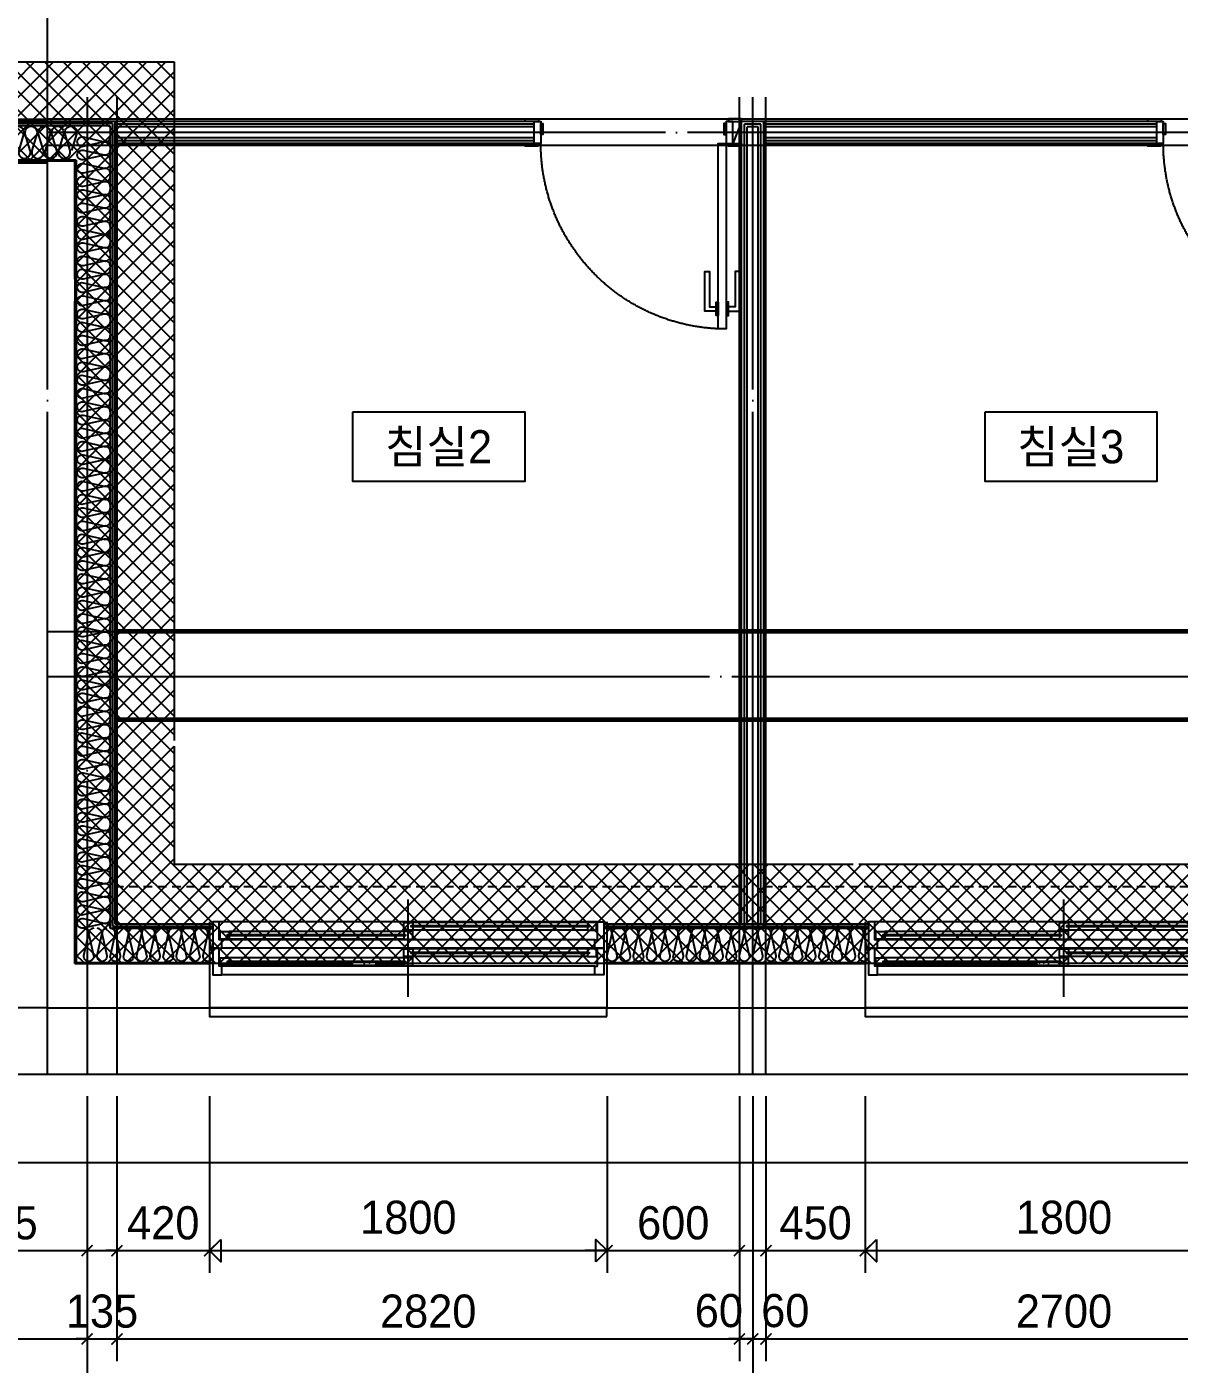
# Model space of a CAD drawing. Header units: millimetres. Extents: x -24416 to 92204, y -190080 to 23760.
# Drawn here: x 69224 to 74445, y -179915 to -173857 of the extents above; entities that cross this region are included whole.
import ezdxf
from ezdxf.enums import TextEntityAlignment as Align

# ---------------------------------------------------------------- set-up
doc = ezdxf.new("R2010")
doc.units = ezdxf.units.MM
doc.header["$LTSCALE"] = 50
for name, pattern in [('AUDIT_D_220706163347-0', [0]), ('CEN', [62, 60, -1, 0, -1]), ('H', [1.3, 0.8, -0.5]), ('HID', [2.5, 1.5, -1]), ('HIDDEN', [2, 1, -1]), ('평면도(기준)$0$CENTER2', [16.25, 15, -0.5, 0.25, -0.5])]:
    doc.linetypes.add(name, pattern=pattern)
doc.layers.get('defpoints').update_dxf_attribs({"color": 139})
for name, color, linetype, plot in [('AA-CEN', 1, 'CEN', False), ('Defpoint', 135, 'Continuous', False), ('MC', 135, 'Continuous', False)]:
    doc.layers.add(name, color=color, linetype=linetype, plot=plot)
for name, color, linetype in [('AA-XXXX-DIMS', 7, 'Continuous'), ('AA-단열-바닥-욕실', 30, 'Continuous'), ('ARDM', 7, 'Continuous'), ('CEN_CON', 1, 'CEN'), ('CEN_WALL', 12, 'CEN'), ('CONC', 2, 'Continuous'), ('dan1', 7, 'HID'), ('DIM', 7, 'AUDIT_D_220706163347-0'), ('ELE3_CON', 7, 'Continuous'), ('HAT', 9, 'Continuous'), ('INS', 252, 'Continuous'), ('INSUL', 8, 'Continuous'), ('SINA-F-FRAME', 4, 'Continuous'), ('WAL_DRY', 7, 'Continuous'), ('WIN', 4, 'Continuous'), ('X - 단위세대$0$ETC', 6, 'Continuous'), ('실명', 3, 'AUDIT_D_220706163347-0'), ('실명박스', 7, 'AUDIT_D_220706163347-0'), ('커튼박스', 6, 'Continuous'), ('평면도(기준)$0$1.EC-F-DOOR', 4, 'Continuous'), ('평면도(기준)$0$1.EC-F-DOOR-F', 4, 'Continuous'), ('확장', 8, 'HIDDEN')]:
    doc.layers.add(name, color=color, linetype=linetype)
doc.styles.add('HAUD01', font='Dotum.ttf')
doc.styles.add('맑은고딕', font='malgun.ttf', dxfattribs={"width": 0.9})
doc.dimstyles.new('DIM-50', dxfattribs={"dimscale": 50, "dimtxt": 3, "dimasz": 1, "dimexe": 2, "dimexo": 2, "dimgap": 1, "dimtad": 1, "dimdec": 0, "dimzin": 0, "dimdsep": 46, "dimtxsty": '맑은고딕', "dimblk1": 'DIMDOT', "dimblk2": 'DIMDOT', "dimsah": 1, "dimcen": 0.09, "dimdle": 2, "dimclrd": 7, "dimclre": 7, "dimclrt": 3, "dimadec": 0, "dimazin": 0, "dimtfac": 1, "dimtdec": 0, "dimtix": 1, "dimtmove": 2, "dimatfit": 3, "dimldrblk": 'DIMDOT', "dimfxl": 1, "dimtolj": 1, "dimtzin": 0, "dimarcsym": 0})
doc.dimstyles.new('MCDIM-50', dxfattribs={"dimscale": 50, "dimtxt": 3, "dimasz": 1, "dimexe": 2, "dimexo": 2, "dimgap": 1, "dimtad": 1, "dimdec": 0, "dimzin": 0, "dimdsep": 46, "dimtxsty": '맑은고딕', "dimblk1": 'ARCHTICK', "dimblk2": 'ARCHTICK', "dimsah": 1, "dimcen": 0.09, "dimdle": 2, "dimclrd": 7, "dimclre": 7, "dimclrt": 3, "dimadec": 0, "dimazin": 0, "dimtfac": 1, "dimtdec": 0, "dimtix": 1, "dimtmove": 2, "dimatfit": 3, "dimldrblk": 'ARCHTICK', "dimfxl": 1, "dimtolj": 1, "dimtzin": 0, "dimarcsym": 0})
doc.dimstyles.new('외부100-win', dxfattribs={"dimscale": 50, "dimtxt": 3, "dimasz": 1, "dimexe": 2, "dimexo": 2.5, "dimgap": 1.5, "dimtad": 1, "dimdec": 0, "dimzin": 0, "dimdsep": 46, "dimtxsty": '맑은고딕', "dimblk": 'DO2-2', "dimblk1": 'DO2-2', "dimblk2": 'DIMDOT', "dimcen": 0.09, "dimdle": 2, "dimclrd": 7, "dimclre": 7, "dimclrt": 3, "dimadec": 0, "dimazin": 0, "dimtfac": 1, "dimtdec": 0, "dimtix": 1, "dimtmove": 2, "dimatfit": 3, "dimldrblk": 'DO2-2', "dimfxl": 1, "dimtolj": 1, "dimtzin": 0, "dimarcsym": 0})

# ---------------------------------------------------------------- blocks, each defined once
blk = doc.blocks.new('WIN_이중창_1800')
at = {"layer": 'Defpoint'}
for p, q in [((-15, 240), (-15, 0)), ((1785, 240), (1785, 0))]:
    blk.add_line(p, q, dxfattribs=at)
at = {"layer": 'WIN'}
blk.add_line((885, -100), (885, 340), dxfattribs=at)
at = {"layer": 'WIN', "color": 8}
for p, q in [((1742, 240), (28, 240)), ((865, 196), (73, 196)), ((1697, 237), (905, 237)), ((1697, 202), (905, 202)), ((1730, 158), (40, 158)), ((865, 161), (73, 161)), ((1730, 120), (40, 120)), ((865, 76), (73, 76)), ((1697, 117), (905, 117)), ((1697, 82), (905, 82)), ((1730, 38), (40, 38)), ((1730, 0), (40, 0)), ((865, 41), (73, 41))]:
    blk.add_line(p, q, dxfattribs=at)
at = {"layer": 'WIN'}
for points in [[(40, 158), (28, 158), (28, 240), (0, 240), (0, 120), (40, 120), (40, 158)], [(73, 175.5), (73, 161), (33, 161), (33, 196), (73, 196), (73, 181.5)], [(905, 216.5), (905, 202), (865, 202), (865, 237), (905, 237), (905, 222.5)], [(865, 175.5), (865, 161), (905, 161), (905, 196), (865, 196), (865, 181.5)], [(1704, 222.5), (1704, 216.5), (898, 216.5), (898, 222.5), (1704, 222.5)], [(1697, 216.5), (1697, 202), (1737, 202), (1737, 237), (1697, 237), (1697, 222.5)], [(1730, 158), (1742, 158), (1742, 240), (1770, 240), (1770, 120), (1730, 120), (1730, 158)], [(872, 181.5), (872, 175.5), (66, 175.5), (66, 181.5), (872, 181.5)], [(40, 38), (28, 38), (28, 120), (0, 120), (0, 0), (40, 0), (40, 38)], [(73, 55.5), (73, 41), (33, 41), (33, 76), (73, 76), (73, 61.5)], [(872, 61.5), (872, 55.5), (66, 55.5), (66, 61.5), (872, 61.5)], [(905, 96.5), (905, 82), (865, 82), (865, 117), (905, 117), (905, 102.5)], [(865, 55.5), (865, 41), (905, 41), (905, 76), (865, 76), (865, 61.5)], [(1704, 102.5), (1704, 96.5), (898, 96.5), (898, 102.5), (1704, 102.5)], [(1697, 96.5), (1697, 82), (1737, 82), (1737, 117), (1697, 117), (1697, 102.5)], [(1730, 38), (1742, 38), (1742, 120), (1770, 120), (1770, 0), (1730, 0), (1730, 38)]]:
    blk.add_lwpolyline(points, dxfattribs=at)
blk = doc.blocks.new('insul1')
blk.add_lwpolyline([(0, 0, 0.480617), (0.146, 0.183), (0.004, 0.817, -1.249969), (0.296, 0.817), (0.154, 0.183, 0.480617), (0.3, 0, 0.480617)], format="xyb")
blk = doc.blocks.new('DongSinsul_1')
at = {"layer": 'INSUL'}
blk.add_lwpolyline([(0, 0.25, 1.34403), (0.35, 0.25), (0.2, 0.75, -1.34403), (0.55, 0.75), (0.4, 0.25)], format="xyb", dxfattribs=at)
blk = doc.blocks.new('A$C3C3C21E6')
at = {"layer": '평면도(기준)$0$1.EC-F-DOOR'}
blk.add_lwpolyline([(70, -210), (70, -1049.6), (106, -1049.6), (106, -210), (70, -210)], dxfattribs=at)
at = {"layer": '평면도(기준)$0$1.EC-F-DOOR', "color": 8}
for points in [[(60, -969.6), (10, -969.6), (10, -789.6), (30, -789.6), (30, -949.6), (60, -949.6)], [(116.1, -969.6), (166.1, -969.6), (166.1, -789.6), (146.1, -789.6), (146.1, -949.6), (116.1, -949.6)]]:
    blk.add_lwpolyline(points, dxfattribs=at)
for points in [[(70, -929.6), (70, -989.6), (60, -989.6), (60, -929.6)], [(106, -929.6), (106, -989.6), (116, -989.6), (116, -929.6)]]:
    blk.add_lwpolyline(points, close=True, dxfattribs=at)
at = {"layer": '평면도(기준)$0$1.EC-F-DOOR', "color": 1, "linetype": '평면도(기준)$0$CENTER2', "ltscale": 6}
blk.add_arc((69.4, -209.7), 840.6, 272.49818, 359.98243, dxfattribs=at)
at = {"layer": '평면도(기준)$0$1.EC-F-DOOR-F'}
for points in [[(60, -110), (40, -110), (0, -110), (0, -98), (60, -98)], [(40, -110), (70, -110), (70, -210), (40, -210)], [(70, -120), (80, -120), (80, -170), (70, -170)], [(910, -120), (900, -120), (900, -170), (910, -170)], [(940, -110), (910, -110), (910, -210), (940, -210)], [(920, -110), (940, -110), (980, -110), (980, -98), (920, -98)], [(0, -222), (60, -222), (60, -210), (0, -210)], [(920, -222), (980, -222), (980, -210), (920, -210)]]:
    blk.add_lwpolyline(points, close=True, dxfattribs=at)
blk = doc.blocks.new('U-131B(확장)', base_point=(284085.3, -109269.8))
at = {"layer": 'CEN_CON'}
for p, q in [((299020.3, -109569.8), (299020.3, -101894.8)), ((299020.3, -109569.8), (299020.3, -102394.8)), ((299200.3, -105144.8), (299200.3, -109569.8)), ((299020.3, -109269.8), (283785.3, -109269.8)), ((299020.3, -109269.8), (314220.3, -109269.8))]:
    blk.add_line(p, q, dxfattribs=at)
at = {"layer": 'CEN_WALL'}
for p, q in [((302215.3, -109569.8), (302215.3, -105144.8)), ((314220.3, -105304.8), (299020.3, -105304.8)), ((299020.3, -105444.8), (295665.3, -105444.8)), ((299020.3, -107769.8), (314220.3, -107769.8))]:
    blk.add_line(p, q, dxfattribs=at)
at = {"layer": 'CONC'}
for p, q in [((299145.3, -105434.8), (298425.3, -105434.8)), ((299145.3, -105434.8), (299145.3, -109069.8)), ((299145.3, -109069.8), (299755.3, -109069.8)), ((299755.3, -109069.8), (299755.3, -109269.8)), ((301555.3, -109069.8), (302725.3, -109069.8)), ((301555.3, -109069.8), (301555.3, -109269.8)), ((302725.3, -109069.8), (302725.3, -109269.8)), ((299020.3, -109269.8), (298895.3, -109269.8)), ((299020.3, -109269.8), (299755.3, -109269.8)), ((301555.3, -109269.8), (302725.3, -109269.8))]:
    blk.add_line(p, q, dxfattribs=at)
at = {"layer": 'dan1'}
blk.add_lwpolyline([(288335.3, -107129.8), (288645.3, -107129.8), (288645.3, -108619.8), (295505.3, -108619.8), (295505.3, -104984.8), (299595.3, -104984.8), (299595.3, -108619.8), (309255.3, -108619.8), (309255.3, -102059.8), (308635.3, -102059.8), (308635.3, -98719.8), (306145.3, -98719.8), (306145.3, -102694.8), (305835.3, -102694.8)], dxfattribs=at)
at = {"layer": 'ELE3_CON'}
for p, q in [((301555.3, -109269.8), (299755.3, -109269.8)), ((304525.3, -109269.8), (302725.3, -109269.8))]:
    blk.add_line(p, q, dxfattribs=at)
at = {"layer": 'INS'}
for p, q in [((299305.3, -105274.8), (298410.3, -105274.8)), ((299305.3, -105274.8), (299305.3, -108909.8)), ((299150.3, -105429.8), (298410.3, -105429.8)), ((299150.3, -105429.8), (299150.3, -109064.8)), ((299305.3, -108909.8), (299770.3, -108909.8)), ((301540.3, -108909.8), (302740.3, -108909.8)), ((299150.3, -109064.8), (299770.3, -109064.8)), ((301540.3, -109064.8), (302740.3, -109064.8))]:
    blk.add_line(p, q, dxfattribs=at)
at = {"layer": 'MC'}
for p, q in [((299335.3, -105144.8), (299335.3, -109569.8)), ((302155.3, -109569.8), (302155.3, -105144.8)), ((302275.3, -109569.8), (302275.3, -105144.8)), ((292745.3, -105244.8), (299020.3, -105244.8)), ((314220.3, -105244.8), (299020.3, -105244.8)), ((314220.3, -105364.8), (299020.3, -105364.8)), ((299020.3, -107564.8), (314220.3, -107564.8))]:
    blk.add_line(p, q, dxfattribs=at)
at = {"layer": 'SINA-F-FRAME'}
blk.add_line((302165.3, -105254.8), (302125.3, -105354.8), dxfattribs=at)
at = {"layer": 'WAL_DRY'}
for p, q in [((299325.3, -105254.8), (298410.3, -105254.8)), ((299315.3, -105264.8), (298410.3, -105264.8)), ((299315.3, -105264.8), (299315.3, -108899.8)), ((301225.3, -105254.8), (299325.3, -105254.8)), ((299325.3, -105254.8), (299325.3, -108889.8)), ((301225.3, -105267.3), (299325.3, -105267.3)), ((301225.3, -105279.8), (299325.3, -105279.8)), ((302165.3, -108889.8), (302165.3, -105254.8)), ((302265.3, -105254.8), (302165.3, -105254.8)), ((302265.3, -105254.8), (302165.3, -105254.8)), ((302177.8, -108889.8), (302177.8, -105267.3)), ((302252.8, -105267.3), (302177.8, -105267.3)), ((302252.8, -105267.3), (302177.8, -105267.3)), ((302190.3, -108889.8), (302190.3, -105279.8)), ((302240.3, -105279.8), (302190.3, -105279.8)), ((302240.3, -105279.8), (302190.3, -105279.8)), ((302240.3, -108889.8), (302240.3, -105279.8)), ((302252.8, -108889.8), (302252.8, -105267.3)), ((304045.3, -105254.8), (302265.3, -105254.8)), ((302265.3, -108889.8), (302265.3, -105254.8)), ((304045.3, -105267.3), (302265.3, -105267.3)), ((304045.3, -105279.8), (302265.3, -105279.8)), ((301225.3, -105329.8), (299325.3, -105329.8)), ((301225.3, -105342.3), (299325.3, -105342.3)), ((304045.3, -105329.8), (302265.3, -105329.8)), ((304045.3, -105342.3), (302265.3, -105342.3)), ((301225.3, -105354.8), (299325.3, -105354.8)), ((304045.3, -105354.8), (302265.3, -105354.8)), ((299315.3, -108899.8), (299770.3, -108899.8)), ((299325.3, -108889.8), (299770.3, -108889.8)), ((301540.3, -108889.8), (302740.3, -108889.8)), ((301540.3, -108899.8), (302740.3, -108899.8))]:
    blk.add_line(p, q, dxfattribs=at)
at = {"layer": 'X - 단위세대$0$ETC'}
for points in [[(301555.3, -109309.8), (301555.3, -109269.8), (299755.3, -109269.8), (299755.3, -109309.8), (301555.3, -109309.8)], [(304525.3, -109309.8), (304525.3, -109269.8), (302725.3, -109269.8), (302725.3, -109309.8), (304525.3, -109309.8)]]:
    blk.add_lwpolyline(points, dxfattribs=at)
at = {"layer": '커튼박스', "linetype": 'H'}
for p, q in [((299325.3, -108720.8), (302165.3, -108720.8)), ((302265.3, -108720.8), (304985.3, -108720.8))]:
    blk.add_line(p, q, dxfattribs=at)
at = {"layer": '확장', "ltscale": 0.5, "const_width": 20, "flags": 128}
for points in [[(309695.3, -98289.8), (309695.3, -100319.8), (308200.3, -100319.8), (308200.3, -107564.8), (299335.3, -107564.8)], [(309695.3, -100719.8), (308600.3, -100719.8), (308600.3, -107964.8), (299335.3, -107964.8)]]:
    blk.add_lwpolyline(points, dxfattribs=at)
at = {"layer": 'INS', "row_count": 1}
for p, xscale, yscale, zscale, rotation, column_count, row_spacing, column_spacing in [((299305.3, -108909.8), 150.0000000000001, 150.0000000000001, 150.0000000000001, 90, 60, -3.155443620884047e-30, 60.00000000000006), ((299770.3, -108909.8), 150, 150, 150, 180, 10, 0, 60), ((302740.3, -108909.8), 150, 150, 150, 180, 20, 0, 60)]:
    blk.add_blockref('insul1', p, dxfattribs=dict(at, xscale=xscale, yscale=yscale, zscale=zscale, rotation=rotation, column_count=column_count, row_spacing=row_spacing, column_spacing=column_spacing))
at = {"layer": 'INSUL', "xscale": 150, "yscale": 150, "zscale": 150, "row_count": 1, "column_count": 12, "row_spacing": 1, "column_spacing": 60}
blk.add_blockref('DongSinsul_1', (298410.3, -105424.8), dxfattribs=at)
at = {"layer": 'SINA-F-FRAME', "xscale": -1}
for p in [(302165.3, -105144.8), (304985.3, -105144.8)]:
    blk.add_blockref('A$C3C3C21E6', p, dxfattribs=at)
at = {"layer": 'WIN'}
for p in [(299770.3, -109119.8), (302740.3, -109119.8)]:
    blk.add_blockref('WIN_이중창_1800', p, dxfattribs=at)
blk = doc.blocks.new('A$C415C5DAF')
at = {"layer": '실명박스'}
for points in [[(58214.7, -193979.7), (58214.7, -194292.2), (58996.3, -194292.2), (58996.3, -193979.7)], [(61078.2, -193979.7), (61078.2, -194292.2), (61859.8, -194292.2), (61859.8, -193979.7)]]:
    blk.add_lwpolyline(points, close=True, dxfattribs=at)
at = {"layer": '실명', "style": 'HAUD01'}
for s, p in [('침실2', (58604.1, -194133.7)), ('침실3', (61467.6, -194133.7))]:
    blk.add_text(s, height=150, dxfattribs=at).set_placement(p, align=Align.MIDDLE)
blk = doc.blocks.new('A$C1CAF0AFA')
at = {"layer": 'HAT'}
h = blk.add_hatch(dxfattribs=at)
h.set_pattern_fill('_USER', color=5, scale=60, angle=45, double=1, pattern_type=0)
h.set_pattern_definition([(45, (0, -53460), (-42.426407, 42.426407), []), (135, (0, -53460), (-42.426407, -42.426407), [])])
h.paths.add_polyline_path([(80002.7, -194400.9), (80002.7, -201860.9), (69442.7, -201860.9), (69442.7, -198225.9), (66252.7, -198225.9), (66252.7, -201860.9), (58492.7, -201860.9), (58492.7, -200370.9), (54632.7, -200370.9), (54632.7, -192515.9), (56752.7, -192515.9), (56752.7, -193930.9), (59252.7, -193930.9), (59252.7, -191925.9), (62992.7, -191925.9), (62992.7, -195035.9), (65722.7, -195035.9), (65722.7, -194885.9), (67122.7, -194885.9), (67122.7, -195035.9), (69192.7, -195035.9), (69192.7, -195485.9), (63052.7, -195485.9), (63052.7, -195155.9), (62852.7, -195155.9), (62852.7, -195485.9), (62542.7, -195485.9), (62542.7, -192375.9), (59702.7, -192375.9), (59702.7, -194380.9), (58632.7, -194380.9), (58632.7, -194090.9), (58432.7, -194090.9), (58432.7, -194380.9), (56302.7, -194380.9), (56302.7, -192965.9), (55082.7, -192965.9), (55082.7, -199920.9), (58432.7, -199920.9), (58432.7, -200210.9), (58632.7, -200210.9), (58632.7, -199920.9), (58942.7, -199920.9), (58942.7, -201410.9), (65802.7, -201410.9), (65802.7, -197775.9), (69892.7, -197775.9), (69892.7, -201410.9), (79552.7, -201410.9), (79552.7, -194850.9), (78932.7, -194850.9), (78932.7, -191510.9), (76442.7, -191510.9), (76442.7, -195485.9), (76132.7, -195485.9), (76132.7, -195163.4), (75932.7, -195163.4), (75932.7, -195485.9), (69442.7, -195485.9), (69442.7, -195035.9), (75992.7, -195035.9), (75992.7, -191060.9), (79382.7, -191060.9), (79382.7, -194400.9)])
at = {"layer": 'AA-CEN', "color": 4}
blk.add_lwpolyline([(65802.7, -197775.9), (69892.7, -197775.9), (69892.7, -201410.9), (79552.7, -201410.9), (79552.7, -194850.9), (78932.7, -194850.9), (78932.7, -191510.9), (76442.7, -191510.9), (76442.7, -195485.9), (76132.7, -195485.9), (76132.7, -195163.4), (75932.7, -195163.4), (75932.7, -195485.9), (69442.7, -195485.9), (69442.7, -195035.9), (75992.7, -195035.9), (75992.7, -191060.9), (79382.7, -191060.9), (79382.7, -194400.9), (80002.7, -194400.9), (80002.7, -201860.9), (69442.7, -201860.9), (69442.7, -198225.9), (66252.7, -198225.9)], dxfattribs=at)
blk = doc.blocks.new('DIMDOT')
at = {"layer": 'AA-XXXX-DIMS'}
for p, q in [((0, -1.5), (0, 1.5)), ((-1.5, 0), (1.5, 0))]:
    blk.add_line(p, q, dxfattribs=at)
for radius in [0.5, 0.25]:
    blk.add_circle((0, 0), radius, dxfattribs=at)
blk = doc.blocks.new('*D144')
at = {"layer": 'defpoints', "color": 0, "transparency": 16777216}
for p in [(19130.6, -202360.9), (22430.6, -202360.9), (22430.6, -203960.9)]:
    blk.add_point(p, dxfattribs=at)
at = {"layer": 'DIM', "color": 7, "lineweight": -2, "transparency": 16777216}
for p, q in [((19130.6, -202460.9), (19130.6, -204060.9)), ((22430.6, -202460.9), (22430.6, -204060.9)), ((19180.6, -203960.9), (22380.6, -203960.9))]:
    blk.add_line(p, q, dxfattribs=at)
at = {"layer": 'DIM', "color": 7, "lineweight": -2, "transparency": 16777216, "xscale": 50, "yscale": 50, "zscale": 50, "rotation": 180}
blk.add_blockref('DIMDOT', (19130.6, -203960.9), dxfattribs=at)
at = {"layer": 'DIM', "color": 7, "lineweight": -2, "transparency": 16777216, "xscale": 50, "yscale": 50, "zscale": 50}
blk.add_blockref('DIMDOT', (22430.6, -203960.9), dxfattribs=at)
at = {"layer": 'DIM', "color": 3, "transparency": 16777216, "insert": (20780.6, -203835.8), "char_height": 150, "attachment_point": 5, "style": 'HAUD01'}
blk.add_mtext('\\A1;3300', dxfattribs=at)
blk = doc.blocks.new('*D145')
at = {"layer": 'defpoints', "color": 0, "transparency": 16777216}
for p in [(22430.6, -202360.9), (25445.6, -202360.9), (25445.6, -203960.9)]:
    blk.add_point(p, dxfattribs=at)
at = {"layer": 'DIM', "color": 7, "lineweight": -2, "transparency": 16777216}
for p, q in [((22430.6, -202460.9), (22430.6, -204060.9)), ((25445.6, -202460.9), (25445.6, -204060.9)), ((22480.6, -203960.9), (25395.6, -203960.9))]:
    blk.add_line(p, q, dxfattribs=at)
at = {"layer": 'DIM', "color": 7, "lineweight": -2, "transparency": 16777216, "xscale": 50, "yscale": 50, "zscale": 50, "rotation": 180}
blk.add_blockref('DIMDOT', (22430.6, -203960.9), dxfattribs=at)
at = {"layer": 'DIM', "color": 7, "lineweight": -2, "transparency": 16777216, "xscale": 50, "yscale": 50, "zscale": 50}
blk.add_blockref('DIMDOT', (25445.6, -203960.9), dxfattribs=at)
at = {"layer": 'DIM', "color": 3, "transparency": 16777216, "insert": (23938.1, -203835.8), "char_height": 150, "attachment_point": 5, "style": 'HAUD01'}
blk.add_mtext('\\A1;3015', dxfattribs=at)
blk = doc.blocks.new('*D146')
at = {"layer": 'defpoints', "color": 0, "transparency": 16777216}
for p in [(25445.6, -202360.9), (28315.6, -202360.9), (28315.6, -203960.9)]:
    blk.add_point(p, dxfattribs=at)
at = {"layer": 'DIM', "color": 7, "lineweight": -2, "transparency": 16777216}
for p, q in [((25445.6, -202460.9), (25445.6, -204060.9)), ((28315.6, -202460.9), (28315.6, -204060.9)), ((25495.6, -203960.9), (28265.6, -203960.9))]:
    blk.add_line(p, q, dxfattribs=at)
at = {"layer": 'DIM', "color": 7, "lineweight": -2, "transparency": 16777216, "xscale": 50, "yscale": 50, "zscale": 50, "rotation": 180}
blk.add_blockref('DIMDOT', (25445.6, -203960.9), dxfattribs=at)
at = {"layer": 'DIM', "color": 7, "lineweight": -2, "transparency": 16777216, "xscale": 50, "yscale": 50, "zscale": 50}
blk.add_blockref('DIMDOT', (28315.6, -203960.9), dxfattribs=at)
at = {"layer": 'DIM', "color": 3, "transparency": 16777216, "insert": (26880.6, -203835.8), "char_height": 150, "attachment_point": 5, "style": 'HAUD01'}
blk.add_mtext('\\A1;2870', dxfattribs=at)
blk = doc.blocks.new('_ArchTick')
at = {"color": 0, "linetype": 'ByBlock', "const_width": 0.15}
blk.add_lwpolyline([(-0.5, -0.5), (0.5, 0.5)], dxfattribs=at)
blk = doc.blocks.new('*D159')
at = {"layer": 'defpoints', "color": 0, "linetype": 'ByBlock', "transparency": 16777216}
for p in [(22430.6, -202360.9), (22565.6, -202360.9), (22565.6, -203560.9)]:
    blk.add_point(p, dxfattribs=at)
at = {"layer": 'DIM', "color": 7, "linetype": 'ByBlock', "lineweight": -2, "transparency": 16777216}
for p, q in [((22430.6, -202460.9), (22430.6, -203660.9)), ((22565.6, -202460.9), (22565.6, -203660.9)), ((22430.6, -203560.9), (22380.6, -203560.9)), ((22430.6, -203560.9), (22565.6, -203560.9)), ((22565.6, -203560.9), (22615.6, -203560.9))]:
    blk.add_line(p, q, dxfattribs=at)
at = {"layer": 'DIM', "color": 7, "linetype": 'ByBlock', "lineweight": -2, "transparency": 16777216, "xscale": 50, "yscale": 50, "zscale": 50}
blk.add_blockref('_ArchTick', (22430.6, -203560.9), dxfattribs=at)
at = {"layer": 'DIM', "color": 7, "linetype": 'ByBlock', "lineweight": -2, "transparency": 16777216, "xscale": 50, "yscale": 50, "zscale": 50, "rotation": 180}
blk.add_blockref('_ArchTick', (22565.6, -203560.9), dxfattribs=at)
at = {"layer": 'DIM', "color": 3, "linetype": 'ByBlock', "transparency": 16777216, "insert": (22498.1, -203435.8), "char_height": 150, "attachment_point": 5, "style": 'HAUD01'}
blk.add_mtext('\\A1;135', dxfattribs=at)
blk = doc.blocks.new('*D160')
at = {"layer": 'defpoints', "color": 0, "linetype": 'ByBlock', "transparency": 16777216}
for p in [(22565.6, -202360.9), (25385.6, -202360.9), (25385.6, -203560.9)]:
    blk.add_point(p, dxfattribs=at)
at = {"layer": 'DIM', "color": 7, "linetype": 'ByBlock', "lineweight": -2, "transparency": 16777216}
for p, q in [((22565.6, -202460.9), (22565.6, -203660.9)), ((25385.6, -202460.9), (25385.6, -203660.9)), ((22465.6, -203560.9), (25485.6, -203560.9))]:
    blk.add_line(p, q, dxfattribs=at)
at = {"layer": 'DIM', "color": 7, "linetype": 'ByBlock', "lineweight": -2, "transparency": 16777216, "xscale": 50, "yscale": 50, "zscale": 50, "rotation": 180}
blk.add_blockref('_ArchTick', (22565.6, -203560.9), dxfattribs=at)
at = {"layer": 'DIM', "color": 7, "linetype": 'ByBlock', "lineweight": -2, "transparency": 16777216, "xscale": 50, "yscale": 50, "zscale": 50}
blk.add_blockref('_ArchTick', (25385.6, -203560.9), dxfattribs=at)
at = {"layer": 'DIM', "color": 3, "linetype": 'ByBlock', "transparency": 16777216, "insert": (23975.6, -203435.8), "char_height": 150, "attachment_point": 5, "style": 'HAUD01'}
blk.add_mtext('\\A1;2820', dxfattribs=at)
blk = doc.blocks.new('*D161')
at = {"layer": 'defpoints', "color": 0, "linetype": 'ByBlock', "transparency": 16777216}
for p in [(25385.6, -202360.9), (25445.6, -202360.9), (25445.6, -203560.9)]:
    blk.add_point(p, dxfattribs=at)
at = {"layer": 'DIM', "color": 7, "linetype": 'ByBlock', "lineweight": -2, "transparency": 16777216}
for p, q in [((25385.6, -202460.9), (25385.6, -203660.9)), ((25445.6, -202460.9), (25445.6, -203660.9)), ((25385.6, -203560.9), (25335.6, -203560.9)), ((25385.6, -203560.9), (25445.6, -203560.9)), ((25445.6, -203560.9), (25495.6, -203560.9))]:
    blk.add_line(p, q, dxfattribs=at)
at = {"layer": 'DIM', "color": 7, "linetype": 'ByBlock', "lineweight": -2, "transparency": 16777216, "xscale": 50, "yscale": 50, "zscale": 50}
blk.add_blockref('_ArchTick', (25385.6, -203560.9), dxfattribs=at)
at = {"layer": 'DIM', "color": 7, "linetype": 'ByBlock', "lineweight": -2, "transparency": 16777216, "xscale": 50, "yscale": 50, "zscale": 50, "rotation": 180}
blk.add_blockref('_ArchTick', (25445.6, -203560.9), dxfattribs=at)
at = {"layer": 'DIM', "color": 3, "linetype": 'ByBlock', "transparency": 16777216, "insert": (25292.2, -203433.4), "char_height": 150, "attachment_point": 5, "style": 'HAUD01'}
blk.add_mtext('\\A1;60', dxfattribs=at)
blk = doc.blocks.new('*D162')
at = {"layer": 'defpoints', "color": 0, "linetype": 'ByBlock', "transparency": 16777216}
for p in [(25445.6, -202360.9), (25505.6, -202360.9), (25505.6, -203560.9)]:
    blk.add_point(p, dxfattribs=at)
at = {"layer": 'DIM', "color": 7, "linetype": 'ByBlock', "lineweight": -2, "transparency": 16777216}
for p, q in [((25445.6, -202460.9), (25445.6, -203660.9)), ((25505.6, -202460.9), (25505.6, -203660.9)), ((25445.6, -203560.9), (25395.6, -203560.9)), ((25445.6, -203560.9), (25505.6, -203560.9)), ((25505.6, -203560.9), (25555.6, -203560.9))]:
    blk.add_line(p, q, dxfattribs=at)
at = {"layer": 'DIM', "color": 7, "linetype": 'ByBlock', "lineweight": -2, "transparency": 16777216, "xscale": 50, "yscale": 50, "zscale": 50}
blk.add_blockref('_ArchTick', (25445.6, -203560.9), dxfattribs=at)
at = {"layer": 'DIM', "color": 7, "linetype": 'ByBlock', "lineweight": -2, "transparency": 16777216, "xscale": 50, "yscale": 50, "zscale": 50, "rotation": 180}
blk.add_blockref('_ArchTick', (25505.6, -203560.9), dxfattribs=at)
at = {"layer": 'DIM', "color": 3, "linetype": 'ByBlock', "transparency": 16777216, "insert": (25593.2, -203433.4), "char_height": 150, "attachment_point": 5, "style": 'HAUD01'}
blk.add_mtext('\\A1;60', dxfattribs=at)
blk = doc.blocks.new('*D163')
at = {"layer": 'defpoints', "color": 0, "linetype": 'ByBlock', "transparency": 16777216}
for p in [(25505.6, -202360.9), (28205.6, -202360.9), (28205.6, -203560.9)]:
    blk.add_point(p, dxfattribs=at)
at = {"layer": 'DIM', "color": 7, "linetype": 'ByBlock', "lineweight": -2, "transparency": 16777216}
for p, q in [((25505.6, -202460.9), (25505.6, -203660.9)), ((28205.6, -202460.9), (28205.6, -203660.9)), ((25405.6, -203560.9), (28305.6, -203560.9))]:
    blk.add_line(p, q, dxfattribs=at)
at = {"layer": 'DIM', "color": 7, "linetype": 'ByBlock', "lineweight": -2, "transparency": 16777216, "xscale": 50, "yscale": 50, "zscale": 50, "rotation": 180}
blk.add_blockref('_ArchTick', (25505.6, -203560.9), dxfattribs=at)
at = {"layer": 'DIM', "color": 7, "linetype": 'ByBlock', "lineweight": -2, "transparency": 16777216, "xscale": 50, "yscale": 50, "zscale": 50}
blk.add_blockref('_ArchTick', (28205.6, -203560.9), dxfattribs=at)
at = {"layer": 'DIM', "color": 3, "linetype": 'ByBlock', "transparency": 16777216, "insert": (26855.6, -203435.8), "char_height": 150, "attachment_point": 5, "style": 'HAUD01'}
blk.add_mtext('\\A1;2700', dxfattribs=at)
blk = doc.blocks.new('*D201')
at = {"layer": 'defpoints', "color": 0, "linetype": 'ByBlock', "transparency": 16777216}
for p in [(21655.6, -202360.9), (22430.6, -202360.9), (22430.6, -203160.9)]:
    blk.add_point(p, dxfattribs=at)
at = {"layer": 'DIM', "color": 7, "linetype": 'ByBlock', "lineweight": -2, "transparency": 16777216}
for p, q in [((21655.6, -202460.9), (21655.6, -203260.9)), ((22430.6, -202460.9), (22430.6, -203260.9)), ((21555.6, -203160.9), (22530.6, -203160.9))]:
    blk.add_line(p, q, dxfattribs=at)
at = {"layer": 'DIM', "color": 7, "linetype": 'ByBlock', "lineweight": -2, "transparency": 16777216, "xscale": 50, "yscale": 50, "zscale": 50, "rotation": 180}
blk.add_blockref('_ArchTick', (21655.6, -203160.9), dxfattribs=at)
at = {"layer": 'DIM', "color": 7, "linetype": 'ByBlock', "lineweight": -2, "transparency": 16777216, "xscale": 50, "yscale": 50, "zscale": 50}
blk.add_blockref('_ArchTick', (22430.6, -203160.9), dxfattribs=at)
at = {"layer": 'DIM', "color": 3, "linetype": 'ByBlock', "transparency": 16777216, "insert": (22043.1, -203035.8), "char_height": 150, "attachment_point": 5, "style": 'HAUD01'}
blk.add_mtext('\\A1;775', dxfattribs=at)
blk = doc.blocks.new('*D202')
at = {"layer": 'defpoints', "color": 0, "linetype": 'ByBlock', "transparency": 16777216}
for p in [(22565.6, -202360.9), (22985.6, -202360.9), (22985.6, -203160.9)]:
    blk.add_point(p, dxfattribs=at)
at = {"layer": 'DIM', "color": 7, "linetype": 'ByBlock', "lineweight": -2, "transparency": 16777216}
for p, q in [((22565.6, -202460.9), (22565.6, -203260.9)), ((22985.6, -202460.9), (22985.6, -203260.9)), ((22565.6, -203160.9), (22515.6, -203160.9)), ((22565.6, -203160.9), (22985.6, -203160.9)), ((22985.6, -203160.9), (23035.6, -203160.9))]:
    blk.add_line(p, q, dxfattribs=at)
at = {"layer": 'DIM', "color": 7, "linetype": 'ByBlock', "lineweight": -2, "transparency": 16777216, "xscale": 50, "yscale": 50, "zscale": 50}
blk.add_blockref('_ArchTick', (22565.6, -203160.9), dxfattribs=at)
at = {"layer": 'DIM', "color": 7, "linetype": 'ByBlock', "lineweight": -2, "transparency": 16777216, "xscale": 50, "yscale": 50, "zscale": 50, "rotation": 180}
blk.add_blockref('_ArchTick', (22985.6, -203160.9), dxfattribs=at)
at = {"layer": 'DIM', "color": 3, "linetype": 'ByBlock', "transparency": 16777216, "insert": (22775.6, -203035.8), "char_height": 150, "attachment_point": 5, "style": 'HAUD01'}
blk.add_mtext('\\A1;420', dxfattribs=at)
blk = doc.blocks.new('DO2-2')
at = {"layer": 'ARDM'}
blk.add_line((0, 0), (-2, 0), dxfattribs=at)
blk.add_lwpolyline([(-1, -1), (-1, 1), (0, 0)], close=True, dxfattribs=at)
blk = doc.blocks.new('*D203')
at = {"layer": 'defpoints', "color": 0, "linetype": 'ByBlock', "transparency": 16777216}
for p in [(22985.6, -202360.9), (24785.6, -202360.9), (24785.6, -203160.9)]:
    blk.add_point(p, dxfattribs=at)
at = {"layer": 'DIM', "color": 7, "linetype": 'ByBlock', "lineweight": -2, "transparency": 16777216}
for p, q in [((22985.6, -202485.9), (22985.6, -203260.9)), ((24785.6, -202485.9), (24785.6, -203260.9)), ((23035.6, -203160.9), (24735.6, -203160.9))]:
    blk.add_line(p, q, dxfattribs=at)
at = {"layer": 'DIM', "color": 7, "linetype": 'ByBlock', "lineweight": -2, "transparency": 16777216, "xscale": 50, "yscale": 50, "zscale": 50, "rotation": 180}
blk.add_blockref('DO2-2', (22985.6, -203160.9), dxfattribs=at)
at = {"layer": 'DIM', "color": 7, "linetype": 'ByBlock', "lineweight": -2, "transparency": 16777216, "xscale": 50, "yscale": 50, "zscale": 50}
blk.add_blockref('DO2-2', (24785.6, -203160.9), dxfattribs=at)
at = {"layer": 'DIM', "color": 3, "linetype": 'ByBlock', "transparency": 16777216, "insert": (23885.6, -203010.8), "char_height": 150, "attachment_point": 5, "style": 'HAUD01'}
blk.add_mtext('\\A1;1800', dxfattribs=at)
blk = doc.blocks.new('*D204')
at = {"layer": 'defpoints', "color": 0, "linetype": 'ByBlock', "transparency": 16777216}
for p in [(24785.6, -202360.9), (25385.6, -202360.9), (25385.6, -203160.9)]:
    blk.add_point(p, dxfattribs=at)
at = {"layer": 'DIM', "color": 7, "linetype": 'ByBlock', "lineweight": -2, "transparency": 16777216}
for p, q in [((24785.6, -202460.9), (24785.6, -203260.9)), ((25385.6, -202460.9), (25385.6, -203260.9)), ((24685.6, -203160.9), (25485.6, -203160.9))]:
    blk.add_line(p, q, dxfattribs=at)
at = {"layer": 'DIM', "color": 7, "linetype": 'ByBlock', "lineweight": -2, "transparency": 16777216, "xscale": 50, "yscale": 50, "zscale": 50, "rotation": 180}
blk.add_blockref('_ArchTick', (24785.6, -203160.9), dxfattribs=at)
at = {"layer": 'DIM', "color": 7, "linetype": 'ByBlock', "lineweight": -2, "transparency": 16777216, "xscale": 50, "yscale": 50, "zscale": 50}
blk.add_blockref('_ArchTick', (25385.6, -203160.9), dxfattribs=at)
at = {"layer": 'DIM', "color": 3, "linetype": 'ByBlock', "transparency": 16777216, "insert": (25085.6, -203035.8), "char_height": 150, "attachment_point": 5, "style": 'HAUD01'}
blk.add_mtext('\\A1;600', dxfattribs=at)
blk = doc.blocks.new('*D205')
at = {"layer": 'defpoints', "color": 0, "linetype": 'ByBlock', "transparency": 16777216}
for p in [(25505.6, -202360.9), (25955.6, -202360.9), (25955.6, -203160.9)]:
    blk.add_point(p, dxfattribs=at)
at = {"layer": 'DIM', "color": 7, "linetype": 'ByBlock', "lineweight": -2, "transparency": 16777216}
for p, q in [((25505.6, -202460.9), (25505.6, -203260.9)), ((25955.6, -202460.9), (25955.6, -203260.9)), ((25405.6, -203160.9), (26055.6, -203160.9))]:
    blk.add_line(p, q, dxfattribs=at)
at = {"layer": 'DIM', "color": 7, "linetype": 'ByBlock', "lineweight": -2, "transparency": 16777216, "xscale": 50, "yscale": 50, "zscale": 50, "rotation": 180}
blk.add_blockref('_ArchTick', (25505.6, -203160.9), dxfattribs=at)
at = {"layer": 'DIM', "color": 7, "linetype": 'ByBlock', "lineweight": -2, "transparency": 16777216, "xscale": 50, "yscale": 50, "zscale": 50}
blk.add_blockref('_ArchTick', (25955.6, -203160.9), dxfattribs=at)
at = {"layer": 'DIM', "color": 3, "linetype": 'ByBlock', "transparency": 16777216, "insert": (25730.6, -203035.8), "char_height": 150, "attachment_point": 5, "style": 'HAUD01'}
blk.add_mtext('\\A1;450', dxfattribs=at)
blk = doc.blocks.new('*D206')
at = {"layer": 'defpoints', "color": 0, "linetype": 'ByBlock', "transparency": 16777216}
for p in [(25955.6, -202360.9), (27755.6, -202360.9), (27755.6, -203160.9)]:
    blk.add_point(p, dxfattribs=at)
at = {"layer": 'DIM', "color": 7, "linetype": 'ByBlock', "lineweight": -2, "transparency": 16777216}
for p, q in [((25955.6, -202485.9), (25955.6, -203260.9)), ((27755.6, -202485.9), (27755.6, -203260.9)), ((26005.6, -203160.9), (27705.6, -203160.9))]:
    blk.add_line(p, q, dxfattribs=at)
at = {"layer": 'DIM', "color": 7, "linetype": 'ByBlock', "lineweight": -2, "transparency": 16777216, "xscale": 50, "yscale": 50, "zscale": 50, "rotation": 180}
blk.add_blockref('DO2-2', (25955.6, -203160.9), dxfattribs=at)
at = {"layer": 'DIM', "color": 7, "linetype": 'ByBlock', "lineweight": -2, "transparency": 16777216, "xscale": 50, "yscale": 50, "zscale": 50}
blk.add_blockref('DO2-2', (27755.6, -203160.9), dxfattribs=at)
at = {"layer": 'DIM', "color": 3, "linetype": 'ByBlock', "transparency": 16777216, "insert": (26855.6, -203010.8), "char_height": 150, "attachment_point": 5, "style": 'HAUD01'}
blk.add_mtext('\\A1;1800', dxfattribs=at)
blk = doc.blocks.new('DIM-1108')
at = {"layer": 'DIM'}
for base, p1, p2, picture, middle in [((22430.6, -203960.9), (19130.6, -202360.9), (22430.6, -202360.9), '*D144', (20780.6, -203835.8)), ((25445.6, -203960.9), (22430.6, -202360.9), (25445.6, -202360.9), '*D145', (23938.1, -203835.8)), ((28315.6, -203960.9), (25445.6, -202360.9), (28315.6, -202360.9), '*D146', (26880.6, -203835.8))]:
    dim = blk.add_linear_dim(base=base, p1=p1, p2=p2, angle=180, dimstyle='DIM-50', override={"dimscale": 50, "dimtxsty": 'HAUD01'}, dxfattribs=at)
    dim.commit()
    dim.dimension.update_dxf_attribs({"geometry": picture, "text_midpoint": middle})
at = {"layer": 'DIM', "linetype": 'ByBlock'}
for base, p1, p2, dimstyle, picture, middle in [((22430.6, -203160.9), (21655.6, -202360.9), (22430.6, -202360.9), 'MCDIM-50', '*D201', (22043.1, -203035.8)), ((22565.6, -203560.9), (22430.6, -202360.9), (22565.6, -202360.9), 'MCDIM-50', '*D159', (22498.1, -203435.8)), ((25385.6, -203560.9), (22565.6, -202360.9), (25385.6, -202360.9), 'MCDIM-50', '*D160', (23975.6, -203435.8)), ((22985.6, -203160.9), (22565.6, -202360.9), (22985.6, -202360.9), 'MCDIM-50', '*D202', (22775.6, -203035.8)), ((24785.6, -203160.9), (22985.6, -202360.9), (24785.6, -202360.9), '외부100-win', '*D203', (23885.6, -203010.8)), ((25385.6, -203160.9), (24785.6, -202360.9), (25385.6, -202360.9), 'MCDIM-50', '*D204', (25085.6, -203035.8)), ((28205.6, -203560.9), (25505.6, -202360.9), (28205.6, -202360.9), 'MCDIM-50', '*D163', (26855.6, -203435.8)), ((25955.6, -203160.9), (25505.6, -202360.9), (25955.6, -202360.9), 'MCDIM-50', '*D205', (25730.6, -203035.8)), ((27755.6, -203160.9), (25955.6, -202360.9), (27755.6, -202360.9), '외부100-win', '*D206', (26855.6, -203010.8))]:
    dim = blk.add_linear_dim(base=base, p1=p1, p2=p2, angle=180, dimstyle=dimstyle, override={"dimtxsty": 'HAUD01'}, dxfattribs=at)
    dim.commit()
    dim.dimension.update_dxf_attribs({"geometry": picture, "text_midpoint": middle})
for base, p1, p2, picture, middle in [((25445.6, -203560.9), (25385.6, -202360.9), (25445.6, -202360.9), '*D161', (25292.2, -203433.4)), ((25505.6, -203560.9), (25445.6, -202360.9), (25505.6, -202360.9), '*D162', (25593.2, -203433.4))]:
    dim = blk.add_linear_dim(base=base, p1=p1, p2=p2, angle=180, dimstyle='MCDIM-50', override={"dimtxsty": 'HAUD01'}, dxfattribs=at)
    dim.commit()
    dim.dimension.update_dxf_attribs({"geometry": picture, "text_midpoint": middle, "dimtype": 128})

msp = doc.modelspace()

# ---------------------------------------------------------------- linework, layer by layer
at = {"layer": 'defpoints'}
for points in [[(86017.7, -164675.9), (52882.7, -164675.9), (52882.7, -179800.9), (86017.7, -179800.9)], [(85617.7, -165075.9), (53282.7, -165075.9), (53282.7, -179400.9), (85617.7, -179400.9)], [(85217.7, -165475.9), (53682.7, -165475.9), (53682.7, -179000.9), (85217.7, -179000.9)], [(84817.7, -165875.9), (54082.7, -165875.9), (54082.7, -178600.9), (84817.7, -178600.9)]]:
    msp.add_lwpolyline(points, close=True, dxfattribs=at)

# ---------------------------------------------------------------- block references
for name, p in [('DIM-1108', (47067.2, 23760)), ('U-131B(확장)', (54382.7, -178300.9))]:
    msp.add_blockref(name, p)
at = {"layer": 'AA-단열-바닥-욕실'}
msp.add_blockref('A$C1CAF0AFA', (0, 23760), dxfattribs=at)
at = {"layer": '실명박스'}
msp.add_blockref('A$C415C5DAF', (12485.4, 18377.1), dxfattribs=at)

doc.saveas('drawing.dxf')
